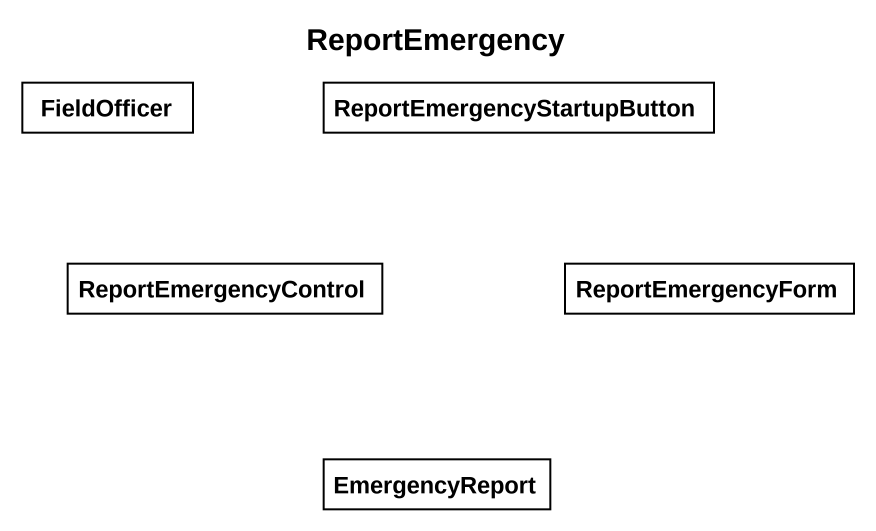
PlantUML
@startuml
title ReportEmergency
hide circle
hide empty members
class FieldOfficer
class ReportEmergencyStartupButton
class ReportEmergencyControl
class ReportEmergencyForm
class EmergencyReport
@enduml
